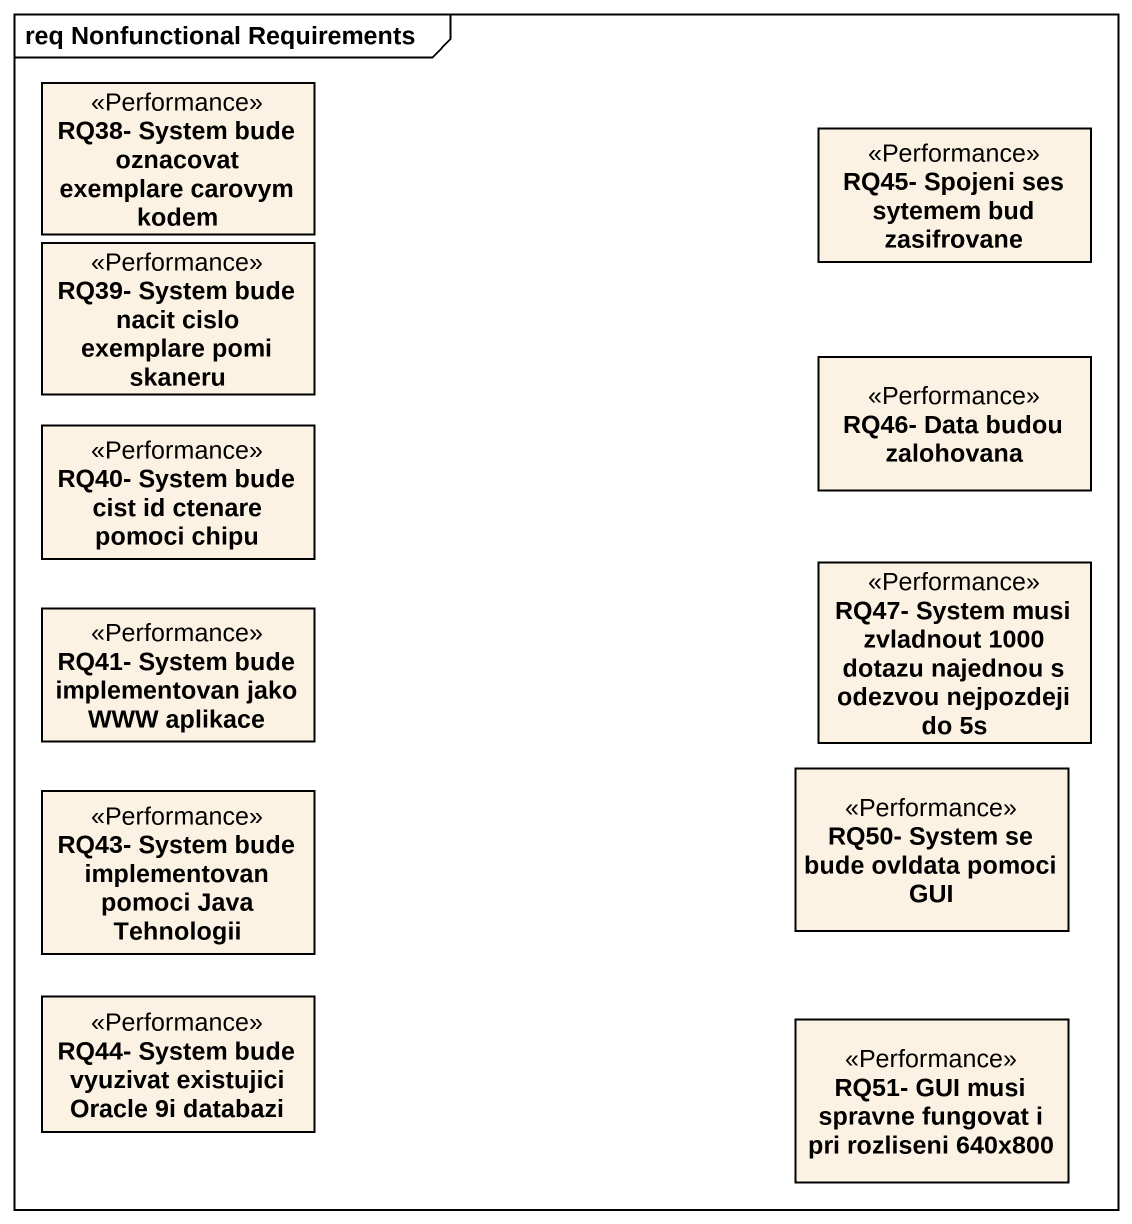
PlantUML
@startuml
mainframe req Nonfunctional Requirements
hide circle
hide empty members
class "RQ38- System bude oznacovat exemplare carovym kodem" as RQ38_System_bude_oznacovat <<Performance>>
class "RQ45- Spojeni ses sytemem bud zasifrovane" as RQ45_Spojeni_ses_sytemem <<Performance>>
class "RQ39- System bude nacit cislo exemplare pomi skaneru" as RQ39_System_bude_nacit <<Performance>>
class "RQ46- Data budou zalohovana" as RQ46_Data_budou_zalohovana <<Performance>>
class "RQ40- System bude cist id ctenare pomoci chipu" as RQ40_System_bude_cist_id <<Performance>>
class "RQ47- System musi zvladnout 1000 dotazu najednou s odezvou nejpozdeji do 5s" as RQ47_System_musi_zvladnout <<Performance>>
class "RQ41- System bude implementovan jako WWW aplikace" as RQ41_System_bude <<Performance>>
class "RQ43- System bude implementovan pomoci Java Tehnologii" as RQ43_System_bude <<Performance>>
class "RQ50- System se bude ovldata pomoci GUI" as RQ50_System_se_bude_ovldata <<Performance>>
class "RQ44- System bude vyuzivat existujici Oracle 9i databazi" as RQ44_System_bude_vyuzivat <<Performance>>
class "RQ51- GUI musi spravne fungovat i pri rozliseni 640x800" as RQ51_GUI_musi_spravne <<Performance>>
@enduml
